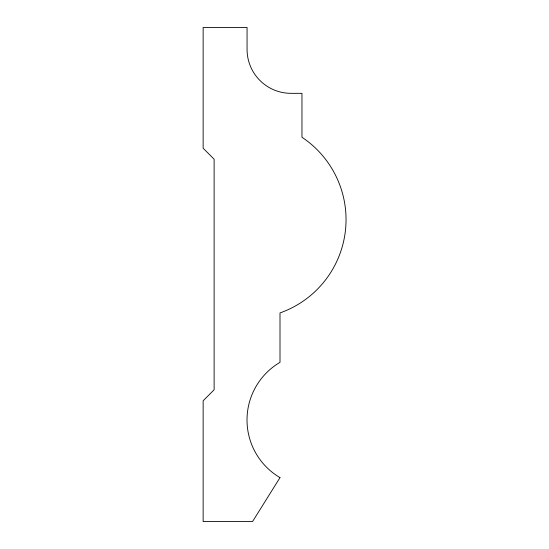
<?xml version="1.0" encoding="UTF-8"?>
<svg xmlns="http://www.w3.org/2000/svg" width="549" height="549" viewBox="0 0 549 549"><rect width="100%" height="100%" fill="white"/><g stroke="black" fill="none" stroke-linecap="round" stroke-linejoin="round"><path stroke-width="0.82" d="M280.004 477.63L252.554 521.55L203.144 521.55L203.144 400.77L214.124 389.79L214.124 159.21L203.144 148.23L203.144 27.45L247.064 27.45L247.064 49.41A43.92 43.92 0 0 0 290.984 93.33L301.964 93.33L301.964 137.25A98.971 98.971 0 0 1 280.004 312.93L280.004 362.34A66.854 66.854 0 0 0 280.004 477.63"/></g></svg>
